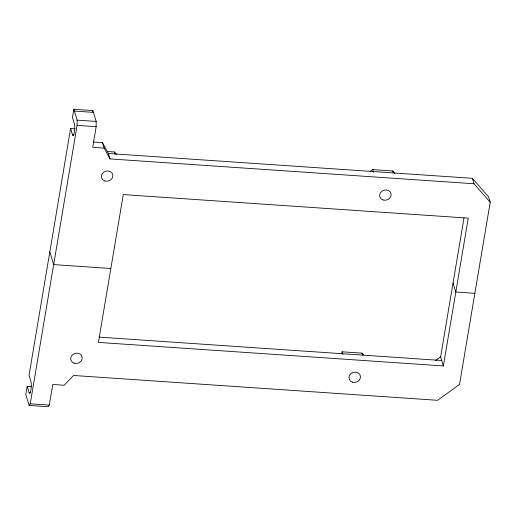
<?xml version="1.0" encoding="UTF-8"?>
<svg xmlns="http://www.w3.org/2000/svg" width="516" height="516" viewBox="0 0 516 516"><rect width="100%" height="100%" fill="white"/><g stroke="black" fill="none" stroke-linecap="round" stroke-linejoin="round"><path stroke-width="0.77" d="M29.102 405.434L30.231 403.809L77.103 125.388L77.136 120.138L73.833 109.263L92.886 110.566L96.195 121.434L96.163 126.684L92.693 147.312L104.129 148.092L110.018 158.922L474.036 183.76L490.2 202.246L459.53 384.426L437.581 400.313L73.556 375.474L64.197 385.265L52.761 384.491L49.291 405.112L48.162 406.737L29.102 405.434L25.8 394.566L27.187 386.316L31.76 386.626M75.162 128.826L70.589 128.51L29.038 375.313L30.966 381.659A6.231 1.206 -86.1 0 1 30.921 390.057A6.231 1.206 -86.1 0 1 29.115 392.657L30.637 392.76M73.833 109.263L72.44 117.513L74.368 123.853A6.231 1.206 -86.1 0 1 74.323 132.257A6.231 1.206 -86.1 0 1 72.517 134.857L74.04 134.96M92.661 111.94L92.886 110.566M341.844 353.376L342.108 351.789L361.968 353.144L362.722 353.789A15.577 13.61 -16.9 0 1 363.606 354.931M443.367 365.941L468.251 218.133L123.285 194.596L98.401 342.405L443.367 365.941L440.612 356.878L464.026 217.81M435.594 360.51L440.612 356.878M394.669 173.357A15.577 13.61 -16.9 0 0 393.392 171.609L392.637 170.964L372.778 169.609L371.83 170.138A15.577 13.61 -16.9 0 0 369.998 171.673M74.381 111.075L93.441 112.378M77.136 120.138L96.195 121.434M77.103 125.388L96.163 126.684M93.325 142.029L102.478 142.655L108.366 153.484L110.018 158.922M107.231 151.491L114.384 151.975L115.133 152.626A15.577 13.61 -16.9 0 1 116.416 154.374M108.366 153.484L472.385 178.323L488.549 196.809L490.2 202.246M110.843 268.501L53.67 264.598L49.813 251.911M474.862 293.333L455.809 292.037L453.054 282.974M99.162 337.129L441.715 360.503M30.231 403.809L49.291 405.112M472.385 178.323L474.036 183.76M392.637 170.964L393.257 173.002M372.778 169.609L373.603 172.325M361.968 353.144L362.587 355.182M342.108 351.789L342.934 354.505M114.384 151.975L115.004 154.013M102.478 142.655L104.129 148.092M70.589 128.51L72.517 134.857M27.187 386.316L29.115 392.657M74.136 363.167A5.844 5.102 -16.9 0 0 82.199 357.33A5.844 5.102 -16.9 0 0 73.02 354.369A5.844 5.102 -16.9 0 0 74.136 363.167M352.389 382.156A5.844 5.102 -16.9 0 0 360.452 376.319A5.844 5.102 -16.9 0 0 351.28 373.352A5.844 5.102 -16.9 0 0 352.389 382.156M383.059 199.976A5.844 5.102 -16.9 0 0 391.128 194.139A5.844 5.102 -16.9 0 0 381.95 191.172A5.844 5.102 -16.9 0 0 383.059 199.976M104.806 180.987A5.844 5.102 -16.9 0 0 112.869 175.15A5.844 5.102 -16.9 0 0 103.69 172.189A5.844 5.102 -16.9 0 0 104.806 180.987"/></g></svg>
